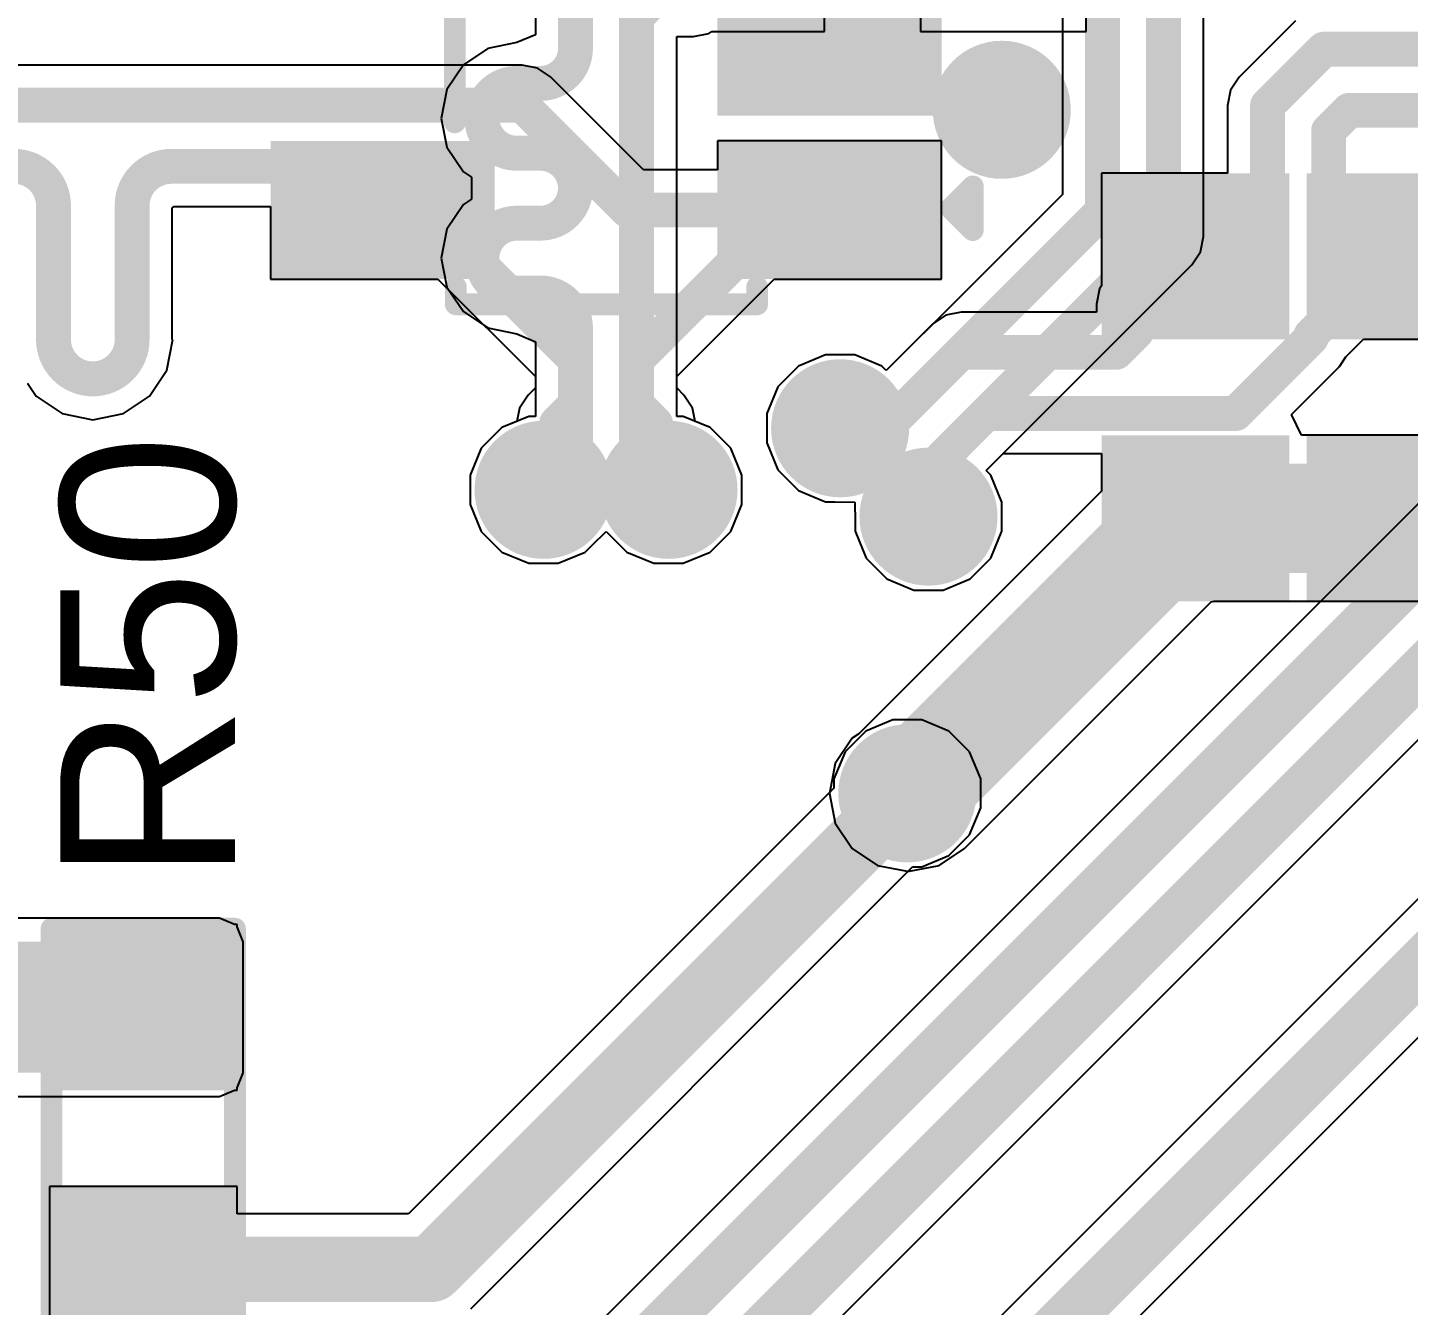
# Model space of a CAD drawing. Header units: millimetres. Extents: x -0.27 to 3.94, y -1.19 to 3.
# Drawn here: x 0.8925 to 1.2088, y 1.0647 to 1.3574 of the extents above; entities that cross this region are included whole.
import ezdxf

# ---------------------------------------------------------------- set-up
doc = ezdxf.new("R2010")
doc.units = ezdxf.units.MM
doc.header["$MEASUREMENT"] = 0
for name, color, linetype in [('BottomLayer', 5, 'Continuous'), ('BottomPaste', 16, 'Continuous'), ('BottomSolder', 6, 'Continuous'), ('TopLayer', 1, 'Continuous'), ('TopOverlay', 2, 'Continuous'), ('TopPaste', 8, 'Continuous'), ('TopSolder', 216, 'Continuous'), ('ViaHoleLayer', 16, 'Continuous')]:
    doc.layers.add(name, color=color, linetype=linetype)
doc.styles.add('Arial', font='', dxfattribs={"height": 0.2})
doc.styles.get('Arial').set_extended_font_data('Arial')

# ---------------------------------------------------------------- blocks, each defined once
blk = doc.blocks.new('SOT_23_5_13')
at = {"layer": 'TopLayer'}
for points in [[(-0.07283465, 0.0492126), (-0.02952755, 0.0492126), (-0.02952755, 0.0255906), (-0.07283465, 0.0255906)], [(0.02952755, 0.0492126), (0.07283465, 0.0492126), (0.07283465, 0.0255906), (0.02952755, 0.0255906)], [(-0.07283465, 0.011811), (-0.02952755, 0.011811), (-0.02952755, -0.011811), (-0.07283465, -0.011811)], [(-0.07283465, -0.0255906), (-0.02952755, -0.0255906), (-0.02952755, -0.0492126), (-0.07283465, -0.0492126)], [(0.02952755, -0.0255906), (0.07283465, -0.0255906), (0.07283465, -0.0492126), (0.02952755, -0.0492126)]]:
    blk.add_hatch(color=1, dxfattribs=at).paths.add_polyline_path(points)
at = {"layer": 'TopPaste'}
for points in [[(-0.07283465, 0.0492126), (-0.02952755, 0.0492126), (-0.02952755, 0.0255906), (-0.07283465, 0.0255906)], [(0.02952755, 0.0492126), (0.07283465, 0.0492126), (0.07283465, 0.0255906), (0.02952755, 0.0255906)], [(-0.07283465, 0.011811), (-0.02952755, 0.011811), (-0.02952755, -0.011811), (-0.07283465, -0.011811)], [(-0.07283465, -0.0255906), (-0.02952755, -0.0255906), (-0.02952755, -0.0492126), (-0.07283465, -0.0492126)], [(0.02952755, -0.0255906), (0.07283465, -0.0255906), (0.07283465, -0.0492126), (0.02952755, -0.0492126)]]:
    blk.add_hatch(color=8, dxfattribs=at).paths.add_polyline_path(points)
at = {"layer": 'TopSolder'}
for points in [[(-0.07683465, 0.0532126), (-0.02552755, 0.0532126), (-0.02552755, 0.0215906), (-0.07683465, 0.0215906)], [(0.02552755, 0.0532126), (0.07683465, 0.0532126), (0.07683465, 0.0215906), (0.02552755, 0.0215906)], [(-0.07683465, 0.015811), (-0.02552755, 0.015811), (-0.02552755, -0.015811), (-0.07683465, -0.015811)], [(-0.07683465, -0.0215906), (-0.02552755, -0.0215906), (-0.02552755, -0.0532126), (-0.07683465, -0.0532126)], [(0.02552755, -0.0215906), (0.07683465, -0.0215906), (0.07683465, -0.0532126), (0.02552755, -0.0532126)]]:
    blk.add_hatch(color=216, dxfattribs=at).paths.add_polyline_path(points)
at = {"layer": 'TopOverlay', "const_width": 0.005}
for points in [[(0.0343936, 0.059), (-0.0346064, 0.059)], [(-0.0346064, 0.059), (-0.0346064, 0.055063)], [(0.0343936, 0.059), (0.0343936, 0.055063)], [(-0.079, 0.037), (-0.084, 0.042)], [(-0.084, 0.042), (-0.084, 0.032)], [(-0.079, 0.037), (-0.084, 0.032)], [(0.0346457, 0.0173228), (0.0346457, -0.0164567)], [(-0.0346064, -0.055063), (-0.0346064, -0.059)], [(0.0343936, -0.055063), (0.0343936, -0.059)], [(0.0343936, -0.059), (-0.0346064, -0.059)]]:
    blk.add_lwpolyline(points, dxfattribs=at)
at = {"layer": 'TopOverlay', "const_width": 0.0025}
for points in [[(-0.0358564, 0.059, 1), (-0.0333564, 0.059, 1)], [(-0.0358564, 0.059, 1), (-0.0333564, 0.059, 1)], [(0.0331436, 0.059, 1), (0.0356436, 0.059, 1)], [(0.0331436, 0.059, 1), (0.0356436, 0.059, 1)], [(-0.0358564, 0.055063, 1), (-0.0333564, 0.055063, 1)], [(0.0331436, 0.055063, 1), (0.0356436, 0.055063, 1)], [(-0.08525, 0.042, 1), (-0.08275, 0.042, 1)], [(-0.08525, 0.042, 1), (-0.08275, 0.042, 1)], [(-0.08025, 0.037, 1), (-0.07775, 0.037, 1)], [(-0.08025, 0.037, 1), (-0.07775, 0.037, 1)], [(-0.08525, 0.032, 1), (-0.08275, 0.032, 1)], [(-0.08525, 0.032, 1), (-0.08275, 0.032, 1)], [(0.0333957, 0.0173228, 1), (0.0358957, 0.0173228, 1)], [(0.0333957, -0.0164567, 1), (0.0358957, -0.0164567, 1)], [(-0.0358564, -0.055063, 1), (-0.0333564, -0.055063, 1)], [(0.0331436, -0.055063, 1), (0.0356436, -0.055063, 1)], [(-0.0358564, -0.059, 1), (-0.0333564, -0.059, 1)], [(-0.0358564, -0.059, 1), (-0.0333564, -0.059, 1)], [(0.0331436, -0.059, 1), (0.0356436, -0.059, 1)], [(0.0331436, -0.059, 1), (0.0356436, -0.059, 1)]]:
    blk.add_lwpolyline(points, format="xyb", close=True, dxfattribs=at)
blk = doc.blocks.new('R___0603_B_48')
at = {"layer": 'BottomLayer'}
for points in [[(-0.045, -0.0175), (-0.045, 0.0175), (-0.015, 0.0175), (-0.015, -0.0175)], [(0.015, -0.0175), (0.015, 0.0175), (0.045, 0.0175), (0.045, -0.0175)]]:
    blk.add_hatch(color=5, dxfattribs=at).paths.add_polyline_path(points)
at = {"layer": 'BottomPaste'}
for points in [[(-0.045, -0.0175), (-0.045, 0.0175), (-0.015, 0.0175), (-0.015, -0.0175)], [(0.015, -0.0175), (0.015, 0.0175), (0.045, 0.0175), (0.045, -0.0175)]]:
    blk.add_hatch(color=16, dxfattribs=at).paths.add_polyline_path(points)
at = {"layer": 'BottomSolder'}
for points in [[(-0.049, -0.0215), (-0.049, 0.0215), (-0.011, 0.0215), (-0.011, -0.0215)], [(0.011, -0.0215), (0.011, 0.0215), (0.049, 0.0215), (0.049, -0.0215)]]:
    blk.add_hatch(color=6, dxfattribs=at).paths.add_polyline_path(points)
blk = doc.blocks.new('R___0603_B_49')
at = {"layer": 'BottomLayer'}
for points in [[(-0.045, -0.0175), (-0.045, 0.0175), (-0.015, 0.0175), (-0.015, -0.0175)], [(0.015, -0.0175), (0.015, 0.0175), (0.045, 0.0175), (0.045, -0.0175)]]:
    blk.add_hatch(color=5, dxfattribs=at).paths.add_polyline_path(points)
at = {"layer": 'BottomPaste'}
for points in [[(-0.045, -0.0175), (-0.045, 0.0175), (-0.015, 0.0175), (-0.015, -0.0175)], [(0.015, -0.0175), (0.015, 0.0175), (0.045, 0.0175), (0.045, -0.0175)]]:
    blk.add_hatch(color=16, dxfattribs=at).paths.add_polyline_path(points)
at = {"layer": 'BottomSolder'}
for points in [[(-0.049, -0.0215), (-0.049, 0.0215), (-0.011, 0.0215), (-0.011, -0.0215)], [(0.011, -0.0215), (0.011, 0.0215), (0.049, 0.0215), (0.049, -0.0215)]]:
    blk.add_hatch(color=6, dxfattribs=at).paths.add_polyline_path(points)
blk = doc.blocks.new('R___0603_57')
at = {"layer": 'TopLayer'}
for points in [[(-0.015, 0.0175), (-0.015, -0.0175), (-0.045, -0.0175), (-0.045, 0.0175)], [(0.045, 0.0175), (0.045, -0.0175), (0.015, -0.0175), (0.015, 0.0175)]]:
    blk.add_hatch(color=1, dxfattribs=at).paths.add_polyline_path(points)
at = {"layer": 'TopPaste'}
for points in [[(-0.015, 0.0175), (-0.015, -0.0175), (-0.045, -0.0175), (-0.045, 0.0175)], [(0.045, 0.0175), (0.045, -0.0175), (0.015, -0.0175), (0.015, 0.0175)]]:
    blk.add_hatch(color=8, dxfattribs=at).paths.add_polyline_path(points)
at = {"layer": 'TopSolder'}
for points in [[(-0.011, 0.0215), (-0.011, -0.0215), (-0.049, -0.0215), (-0.049, 0.0215)], [(0.049, 0.0215), (0.049, -0.0215), (0.011, -0.0215), (0.011, 0.0215)]]:
    blk.add_hatch(color=216, dxfattribs=at).paths.add_polyline_path(points)
at = {"layer": 'TopOverlay', "const_width": 0.005}
for points in [[(0.048, 0.021), (-0.048, 0.021)], [(-0.048, -0.021), (-0.048, 0.021)], [(0.048, -0.021), (0.048, 0.021)], [(0.048, -0.021), (-0.048, -0.021)]]:
    blk.add_lwpolyline(points, dxfattribs=at)
at = {"layer": 'TopOverlay', "const_width": 0.0025}
for points in [[(-0.04925, 0.021, 1), (-0.04675, 0.021, 1)], [(-0.04925, 0.021, 1), (-0.04675, 0.021, 1)], [(0.04675, 0.021, 1), (0.04925, 0.021, 1)], [(0.04675, 0.021, 1), (0.04925, 0.021, 1)], [(-0.04925, -0.021, 1), (-0.04675, -0.021, 1)], [(-0.04925, -0.021, 1), (-0.04675, -0.021, 1)], [(0.04675, -0.021, 1), (0.04925, -0.021, 1)], [(0.04675, -0.021, 1), (0.04925, -0.021, 1)]]:
    blk.add_lwpolyline(points, format="xyb", close=True, dxfattribs=at)
blk = doc.blocks.new('VMMC0571J150MV_185')
at = {"layer": 'TopLayer'}
for points in [[(-0.15748035, -0.01968505), (-0.15748035, 0.01968505), (-0.02755905, 0.01968505), (-0.02755905, -0.01968505)], [(0.02755905, -0.01968505), (0.02755905, 0.01968505), (0.15748035, 0.01968505), (0.15748035, -0.01968505)]]:
    blk.add_hatch(color=1, dxfattribs=at).paths.add_polyline_path(points)
at = {"layer": 'TopPaste'}
for points in [[(-0.15748035, -0.01968505), (-0.15748035, 0.01968505), (-0.02755905, 0.01968505), (-0.02755905, -0.01968505)], [(0.02755905, -0.01968505), (0.02755905, 0.01968505), (0.15748035, 0.01968505), (0.15748035, -0.01968505)]]:
    blk.add_hatch(color=8, dxfattribs=at).paths.add_polyline_path(points)
at = {"layer": 'TopSolder'}
for points in [[(-0.16148035, -0.02368505), (-0.16148035, 0.02368505), (-0.02355905, 0.02368505), (-0.02355905, -0.02368505)], [(0.02355905, -0.02368505), (0.02355905, 0.02368505), (0.16148035, 0.02368505), (0.16148035, -0.02368505)]]:
    blk.add_hatch(color=216, dxfattribs=at).paths.add_polyline_path(points)
at = {"layer": 'TopOverlay', "const_width": 0.005}
for points in [[(-0.095, 0.132), (-0.13, 0.097)], [(-0.095, 0.132), (0.131, 0.132)], [(0.131, 0.132), (0.131, 0.053)], [(-0.13, 0.097), (-0.13, 0.064)], [(-0.1400078, 0.0529291), (-0.1400078, 0.0411181)], [(-0.1400078, 0.0529291), (-0.1400078, 0.0293071)], [(-0.1518188, 0.0411181), (-0.1281968, 0.0411181)], [(0.131, -0.053), (0.131, -0.132)], [(-0.13, -0.064), (-0.13, -0.097)], [(-0.13, -0.097), (-0.095, -0.132)], [(-0.095, -0.132), (0.131, -0.132)]]:
    blk.add_lwpolyline(points, dxfattribs=at)
at = {"layer": 'TopOverlay', "const_width": 0.0025}
for points in [[(-0.09625, 0.132, 1), (-0.09375, 0.132, 1)], [(-0.09625, 0.132, 1), (-0.09375, 0.132, 1)], [(0.12975, 0.132, 1), (0.13225, 0.132, 1)], [(0.12975, 0.132, 1), (0.13225, 0.132, 1)], [(-0.13125, 0.097, 1), (-0.12875, 0.097, 1)], [(-0.13125, 0.097, 1), (-0.12875, 0.097, 1)], [(-0.13125, 0.064, 1), (-0.12875, 0.064, 1)], [(-0.1412578, 0.0529291, 1), (-0.1387578, 0.0529291, 1)], [(-0.1412578, 0.0529291, 1), (-0.1387578, 0.0529291, 1)], [(0.12975, 0.053, 1), (0.13225, 0.053, 1)], [(-0.1530688, 0.0411181, 1), (-0.1505688, 0.0411181, 1)], [(-0.1412578, 0.0411181, 1), (-0.1387578, 0.0411181, 1)], [(-0.1294468, 0.0411181, 1), (-0.1269468, 0.0411181, 1)], [(-0.1412578, 0.0293071, 1), (-0.1387578, 0.0293071, 1)], [(0.12975, -0.053, 1), (0.13225, -0.053, 1)], [(-0.13125, -0.064, 1), (-0.12875, -0.064, 1)], [(-0.13125, -0.097, 1), (-0.12875, -0.097, 1)], [(-0.13125, -0.097, 1), (-0.12875, -0.097, 1)], [(-0.09625, -0.132, 1), (-0.09375, -0.132, 1)], [(-0.09625, -0.132, 1), (-0.09375, -0.132, 1)], [(0.12975, -0.132, 1), (0.13225, -0.132, 1)], [(0.12975, -0.132, 1), (0.13225, -0.132, 1)]]:
    blk.add_lwpolyline(points, format="xyb", close=True, dxfattribs=at)

msp = doc.modelspace()

# ---------------------------------------------------------------- hatches: boundary and pattern name
at = {"layer": 'BottomLayer'}
h = msp.add_hatch(color=5, dxfattribs=at)
edge = h.paths.add_edge_path()
edge.add_arc((1.1156377, 1.3385434), 0.011811, 0, 360)
h = msp.add_hatch(color=5, dxfattribs=at)
edge = h.paths.add_edge_path()
edge.add_arc((1.078611, 1.265611), 0.011811, 0, 360)
h = msp.add_hatch(color=5, dxfattribs=at)
edge = h.paths.add_edge_path()
edge.add_arc((1.0106895, 1.2515162), 0.011811, 0, 360)
h = msp.add_hatch(color=5, dxfattribs=at)
edge = h.paths.add_edge_path()
edge.add_arc((1.0393115, 1.2515162), 0.011811, 0, 360)
h = msp.add_hatch(color=5, dxfattribs=at)
edge = h.paths.add_edge_path()
edge.add_arc((1.0988498, 1.2453722), 0.011811, 0, 360)
h = msp.add_hatch(color=5, dxfattribs=at)
edge = h.paths.add_edge_path()
edge.add_arc((1.094, 1.182), 0.011811, 0, 360)
at = {"layer": 'BottomSolder'}
h = msp.add_hatch(color=6, dxfattribs=at)
edge = h.paths.add_edge_path()
edge.add_arc((1.1156377, 1.3385434), 0.015811, 0, 360)
h = msp.add_hatch(color=6, dxfattribs=at)
edge = h.paths.add_edge_path()
edge.add_arc((1.078611, 1.265611), 0.015811, 0, 360)
h = msp.add_hatch(color=6, dxfattribs=at)
edge = h.paths.add_edge_path()
edge.add_arc((1.0106895, 1.2515162), 0.015811, 0, 360)
h = msp.add_hatch(color=6, dxfattribs=at)
edge = h.paths.add_edge_path()
edge.add_arc((1.0393115, 1.2515162), 0.015811, 0, 360)
h = msp.add_hatch(color=6, dxfattribs=at)
edge = h.paths.add_edge_path()
edge.add_arc((1.0988498, 1.2453722), 0.015811, 0, 360)
h = msp.add_hatch(color=6, dxfattribs=at)
edge = h.paths.add_edge_path()
edge.add_arc((1.094, 1.182), 0.015811, 0, 360)
at = {"layer": 'TopLayer'}
h = msp.add_hatch(color=1, dxfattribs=at)
edge = h.paths.add_edge_path()
edge.add_arc((1.1156377, 1.3385434), 0.011811, 0, 360)
h = msp.add_hatch(color=1, dxfattribs=at)
edge = h.paths.add_edge_path()
edge.add_arc((1.078611, 1.265611), 0.011811, 0, 360)
h = msp.add_hatch(color=1, dxfattribs=at)
edge = h.paths.add_edge_path()
edge.add_arc((1.0106895, 1.2515162), 0.011811, 0, 360)
h = msp.add_hatch(color=1, dxfattribs=at)
edge = h.paths.add_edge_path()
edge.add_arc((1.0393115, 1.2515162), 0.011811, 0, 360)
h = msp.add_hatch(color=1, dxfattribs=at)
edge = h.paths.add_edge_path()
edge.add_arc((1.0988498, 1.2453722), 0.011811, 0, 360)
h = msp.add_hatch(color=1, dxfattribs=at)
edge = h.paths.add_edge_path()
edge.add_arc((1.094, 1.182), 0.011811, 0, 360)
msp.add_hatch(color=1, dxfattribs=at).paths.add_polyline_path([(0.8515005, 1.1180002), (0.9365005, 1.1180002), (0.9365005, 1.1480002), (0.8515005, 1.1480002)])
at = {"layer": 'TopSolder'}
h = msp.add_hatch(color=216, dxfattribs=at)
edge = h.paths.add_edge_path()
edge.add_arc((1.1156377, 1.3385434), 0.015811, 0, 360)
h = msp.add_hatch(color=216, dxfattribs=at)
edge = h.paths.add_edge_path()
edge.add_arc((1.078611, 1.265611), 0.015811, 0, 360)
h = msp.add_hatch(color=216, dxfattribs=at)
edge = h.paths.add_edge_path()
edge.add_arc((1.0106895, 1.2515162), 0.015811, 0, 360)
h = msp.add_hatch(color=216, dxfattribs=at)
edge = h.paths.add_edge_path()
edge.add_arc((1.0393115, 1.2515162), 0.015811, 0, 360)
h = msp.add_hatch(color=216, dxfattribs=at)
edge = h.paths.add_edge_path()
edge.add_arc((1.0988498, 1.2453722), 0.015811, 0, 360)
h = msp.add_hatch(color=216, dxfattribs=at)
edge = h.paths.add_edge_path()
edge.add_arc((1.094, 1.182), 0.015811, 0, 360)
at = {"layer": 'ViaHoleLayer'}
h = msp.add_hatch(color=16, dxfattribs=at)
edge = h.paths.add_edge_path()
edge.add_arc((1.1156377, 1.3385434), 0.0059055, 0, 360)
h = msp.add_hatch(color=16, dxfattribs=at)
edge = h.paths.add_edge_path()
edge.add_arc((1.078611, 1.265611), 0.0059055, 0, 360)
h = msp.add_hatch(color=16, dxfattribs=at)
edge = h.paths.add_edge_path()
edge.add_arc((1.0106895, 1.2515162), 0.0059055, 0, 360)
h = msp.add_hatch(color=16, dxfattribs=at)
edge = h.paths.add_edge_path()
edge.add_arc((1.0393115, 1.2515162), 0.0059055, 0, 360)
h = msp.add_hatch(color=16, dxfattribs=at)
edge = h.paths.add_edge_path()
edge.add_arc((1.0988498, 1.2453722), 0.0059055, 0, 360)
h = msp.add_hatch(color=16, dxfattribs=at)
edge = h.paths.add_edge_path()
edge.add_arc((1.094, 1.182), 0.0059055, 0, 360)

# ---------------------------------------------------------------- linework, layer by layer
at = {"layer": 'BottomLayer'}
for p, q in [((1.0750005, 1.3565002), (1.0750005, 1.3995)), ((1.0970005, 1.3995), (1.0970005, 1.3565002)), ((1.0088242, 1.3852281), (1.0088242, 1.3557336)), ((1.1350005, 1.3565002), (1.1350005, 1.3683141)), ((1.1828993, 1.3589032), (1.1700119, 1.3460158)), ((1.0045755, 1.3539195), (0.9979425, 1.3526001)), ((1.0088242, 1.3557336), (1.0045755, 1.3539196)), ((1.0045755, 1.3539196), (1.0045755, 1.3539195)), ((1.0411768, 1.2683272), (1.0411768, 1.3553239)), ((1.0411768, 1.3553239), (1.0450005, 1.3553239)), ((1.0450005, 1.3553239), (1.0485121, 1.3560224)), ((1.0485121, 1.3560224), (1.0492272, 1.3565002)), ((1.0492272, 1.3565002), (1.0750005, 1.3565002)), ((1.0970005, 1.3565002), (1.1350005, 1.3565002)), ((0.9979425, 1.3526001), (0.9923193, 1.3488428)), ((0.9923193, 1.3488428), (0.988562, 1.3432196)), ((1.1700119, 1.3460158), (1.1680227, 1.3430388)), ((0.988562, 1.3432196), (0.9872426, 1.3365865)), ((1.1680227, 1.3430388), (1.1673242, 1.3395272)), ((1.1673242, 1.3395272), (1.1673242, 1.3240002)), ((0.9872426, 1.3365865), (0.988562, 1.3299534)), ((0.988562, 1.3299534), (0.9923193, 1.3243302)), ((0.9923193, 1.3243302), (0.9941806, 1.3230865)), ((0.9941806, 1.3230865), (0.9941806, 1.3180865)), ((1.1673242, 1.3240002), (1.1385005, 1.3240002)), ((1.1385005, 1.3240002), (1.1385005, 1.2982269)), ((0.9923193, 1.3168428), (0.988562, 1.3112196)), ((0.9941806, 1.3180865), (0.9923193, 1.3168428)), ((0.988562, 1.3112196), (0.9872426, 1.3045865)), ((0.9872426, 1.3045865), (0.988562, 1.2979534)), ((0.988562, 1.2979534), (0.9923193, 1.2923302)), ((1.1380227, 1.2975118), (1.1373242, 1.2940002)), ((1.1385005, 1.2982269), (1.1380227, 1.2975118)), ((1.1373242, 1.2940002), (1.1373242, 1.2921765)), ((0.9923193, 1.2923302), (0.9979425, 1.2885729)), ((1.1028279, 1.291478), (1.0998509, 1.2894888)), ((1.1063395, 1.2921765), (1.1028279, 1.291478)), ((1.1373242, 1.2921765), (1.1063395, 1.2921765)), ((0.9979425, 1.2885729), (1.0045755, 1.2872535)), ((1.0045755, 1.2872535), (1.0045755, 1.2872534)), ((1.0045755, 1.2872534), (1.0088242, 1.2854394)), ((1.0998509, 1.2894888), (1.0891791, 1.278817)), ((1.0088242, 1.2854394), (1.0088242, 1.2683272)), ((1.1944551, 1.2819776), (1.1984777, 1.2860002)), ((1.1984777, 1.2860002), (1.2285005, 1.2860002)), ((1.0752671, 1.282422), (1.0690884, 1.2798626)), ((1.0819549, 1.282422), (1.0752671, 1.282422)), ((1.0881336, 1.2798626), (1.0819549, 1.282422)), ((1.1929891, 1.2797836), (1.1944551, 1.2819776)), ((1.0690884, 1.2798626), (1.0643594, 1.2751336)), ((1.0891791, 1.278817), (1.0881336, 1.2798626)), ((1.1819776, 1.2687721), (1.1929891, 1.2797836)), ((1.0643594, 1.2751336), (1.0618, 1.2689549)), ((1.0073456, 1.2683272), (1.0011669, 1.2657678)), ((1.0088242, 1.2683272), (1.0073456, 1.2683272)), ((1.0426554, 1.2683272), (1.0411768, 1.2683272)), ((1.0488341, 1.2657678), (1.0426554, 1.2683272)), ((1.0618, 1.2689549), (1.0618, 1.2622671)), ((1.1842768, 1.2640003), (1.1819776, 1.2687721)), ((1.0011669, 1.2657678), (0.9964379, 1.2610388)), ((1.0535631, 1.2610388), (1.0488341, 1.2657678)), ((1.0618, 1.2622671), (1.0643594, 1.2560884)), ((1.1855006, 1.2640003), (1.1842768, 1.2640003)), ((1.1855006, 1.2640002), (1.1855006, 1.2640003)), ((1.2285005, 1.2640002), (1.1855006, 1.2640002)), ((0.9964379, 1.2610388), (0.9938785, 1.2548601)), ((1.0561225, 1.2548601), (1.0535631, 1.2610388)), ((1.1120558, 1.2559404), (1.1159393, 1.2598239)), ((1.1159393, 1.2598239), (1.1385005, 1.2598239)), ((1.1385005, 1.2598239), (1.1385005, 1.2512338)), ((1.0643594, 1.2560884), (1.0690884, 1.2513594)), ((1.1131014, 1.2548948), (1.1120558, 1.2559404)), ((0.9938785, 1.2548601), (0.9938785, 1.2481723)), ((1.0561225, 1.2481723), (1.0561225, 1.2548601)), ((1.1156608, 1.2487161), (1.1131014, 1.2548948)), ((1.0690884, 1.2513594), (1.0752671, 1.2488)), ((1.1385005, 1.2512338), (1.0828909, 1.1956242)), ((0.9938785, 1.2481723), (0.9964379, 1.2419936)), ((1.0535631, 1.2419936), (1.0561225, 1.2481723)), ((1.0752671, 1.2488), (1.0774194, 1.2488)), ((1.0774194, 1.2488), (1.0819563, 1.2487175)), ((1.0819563, 1.2487175), (1.0820388, 1.2441806)), ((1.1156608, 1.2420283), (1.1156608, 1.2487161)), ((1.0820388, 1.2441806), (1.0820388, 1.2420283)), ((0.9964379, 1.2419936), (1.0011669, 1.2372646)), ((1.0217341, 1.2387866), (1.0250005, 1.2419362)), ((1.0250005, 1.2419362), (1.0282669, 1.2387866)), ((1.0488341, 1.2372646), (1.0535631, 1.2419936)), ((1.0820388, 1.2420283), (1.0845982, 1.2358496)), ((1.1131014, 1.2358496), (1.1156608, 1.2420283)), ((1.0011669, 1.2372646), (1.0073456, 1.2347052)), ((1.0140334, 1.2347052), (1.0202121, 1.2372646)), ((1.0202121, 1.2372646), (1.0217341, 1.2387866)), ((1.0282669, 1.2387866), (1.0297889, 1.2372646)), ((1.0297889, 1.2372646), (1.0359676, 1.2347052)), ((1.0426554, 1.2347052), (1.0488341, 1.2372646)), ((1.0073456, 1.2347052), (1.0140334, 1.2347052)), ((1.0359676, 1.2347052), (1.0426554, 1.2347052)), ((1.0845982, 1.2358496), (1.0893272, 1.2311206)), ((1.1083724, 1.2311206), (1.1131014, 1.2358496)), ((1.0893272, 1.2311206), (1.0955059, 1.2285612)), ((1.1021937, 1.2285612), (1.1083724, 1.2311206)), ((1.0955059, 1.2285612), (1.1021937, 1.2285612)), ((1.1071171, 1.1693832), (1.1636057, 1.2258718)), ((1.1636057, 1.2258718), (1.1642513, 1.2260002)), ((1.1642513, 1.2260002), (1.1815003, 1.2260002)), ((1.1815003, 1.2260002), (1.1815003, 1.226)), ((1.1815003, 1.226), (1.1855007, 1.226)), ((1.1855007, 1.226), (1.1855007, 1.2260002)), ((1.1855007, 1.2260002), (1.2285005, 1.2260002)), ((1.0828909, 1.1956242), (1.0813832, 1.1946168)), ((1.0813832, 1.1946168), (1.0775154, 1.1888281)), ((1.0775154, 1.1888281), (1.0761572, 1.182)), ((1.0761572, 1.182), (1.0775154, 1.1751719)), ((1.0775154, 1.1751719), (1.0813832, 1.1693832)), ((1.0813832, 1.1693832), (1.0871719, 1.1655154)), ((1.1013285, 1.1655154), (1.1071171, 1.1693832)), ((1.0871719, 1.1655154), (1.094, 1.1641572)), ((1.094, 1.1641572), (1.0945003, 1.1641572)), ((1.0945003, 1.1641572), (1.1013285, 1.1655154))]:
    msp.add_line(p, q, dxfattribs=at)
for points, const_width in [([(1.0180005, 1.3525865), (1.0180005, 1.384)], 0.008), ([(1.0320005, 1.3598139), (1.0364949, 1.3643083)], 0.008), ([(1.0320005, 1.2713879), (1.0320005, 1.3598139)], 0.008), ([(1.1765005, 1.3395272), (1.1893879, 1.3524146)], 0.008), ([(1.1893879, 1.3524146), (1.2265125, 1.3524146)], 0.008), ([(1.0045756, 1.3445865), (1.0100005, 1.3445865)], 0.008), ([(1.1765005, 1.3190002), (1.1765005, 1.3395272)], 0.008), ([(1.1905005, 1.3337283), (1.1951868, 1.3384146)], 0.008), ([(1.1951868, 1.3384146), (1.2207136, 1.3384146)], 0.008), ([(1.1905005, 1.3190002), (1.1905005, 1.3337283)], 0.008), ([(1.0045756, 1.3285865), (1.0100005, 1.3285865)], 0.008), ([(1.1625005, 1.3050002), (1.1765005, 1.3190002)], 0.008), ([(1.1905005, 1.3190002), (1.2045005, 1.3050002)], 0.008), ([(1.0045756, 1.3125865), (1.0100005, 1.3125865)], 0.008), ([(1.1465005, 1.2940002), (1.1575005, 1.3050002)], 0.008), ([(1.1575005, 1.3050002), (1.1625005, 1.3050002)], 0.008), ([(1.1865005, 1.2870002), (1.2045005, 1.3050002)], 0.008), ([(1.2045005, 1.3050002), (1.2070005, 1.3050002)], 0.008), ([(1.0045756, 1.2965865), (1.0100005, 1.2965865)], 0.008), ([(1.1465005, 1.2876865), (1.1465005, 1.2940002)], 0.008), ([(1.0180005, 1.284586), (1.0180005, 1.2885865)], 0.008), ([(1.1418142, 1.2830002), (1.1465005, 1.2876865)], 0.008), ([(1.1865005, 1.2862723), (1.1865005, 1.2870002)], 0.008), ([(1.0180005, 1.2630545), (1.0180005, 1.284586)], 0.008), ([(1.1692284, 1.2690002), (1.1865005, 1.2862723)], 0.008), ([(1.0919394, 1.2686001), (1.1063395, 1.2830002)], 0.008), ([(1.1063395, 1.2830002), (1.1418142, 1.2830002)], 0.008), ([(1.0320005, 1.2630545), (1.0320005, 1.2713879)], 0.008), ([(1.078611, 1.265611), (1.0816001, 1.2686001)], 0.008), ([(1.0816001, 1.2686001), (1.0919394, 1.2686001)], 0.008), ([(1.1018389, 1.2587007), (1.1121384, 1.2690002)], 0.008), ([(1.1121384, 1.2690002), (1.1692284, 1.2690002)], 0.008), ([(1.0106895, 1.2557435), (1.0180005, 1.2630545)], 0.008), ([(1.0320005, 1.2515163), (1.0320005, 1.2630545)], 0.008), ([(1.0320005, 1.2630545), (1.0393115, 1.2557435)], 0.008), ([(1.1018389, 1.2483613), (1.1018389, 1.2587007)], 0.008), ([(1.0106895, 1.2515162), (1.0106895, 1.2557435)], 0.008), ([(1.0393115, 1.2515162), (1.0393115, 1.2557435)], 0.008), ([(1.1575005, 1.2425002), (1.1600005, 1.2450002)], 0.025), ([(1.1650005, 1.2450002), (1.2070005, 1.2450002)], 0.025), ([(1.2070005, 1.2450002), (1.3841426, 1.2450002)], 0.025), ([(1.0945003, 1.182), (1.1550005, 1.2425002)], 0.025), ([(1.0988498, 1.2453722), (1.1018389, 1.2483613)], 0.008), ([(1.1550005, 1.2425002), (1.1575005, 1.2425002)], 0.025), ([(1.094, 1.182), (1.0945003, 1.182)], 0.025)]:
    msp.add_lwpolyline(points, dxfattribs=dict(at, const_width=const_width))
for points, const_width in [([(1.0300005, 1.3598139, 1), (1.0340005, 1.3598139, 1)], 0.004), ([(1.0300005, 1.3598139, 1), (1.0340005, 1.3598139, 1)], 0.004), ([(1.0160005, 1.3525865, 1), (1.0200005, 1.3525865, 1)], 0.004), ([(1.0160005, 1.3525865, 1), (1.0200005, 1.3525865, 1)], 0.004), ([(1.1873879, 1.3524146, 1), (1.1913879, 1.3524146, 1)], 0.004), ([(1.1873879, 1.3524146, 1), (1.1913879, 1.3524146, 1)], 0.004), ([(1.0025756, 1.3445865, 1), (1.0065756, 1.3445865, 1)], 0.004), ([(1.0025756, 1.3445865, 1), (1.0065756, 1.3445865, 1)], 0.004), ([(1.0080005, 1.3445865, 1), (1.0120005, 1.3445865, 1)], 0.004), ([(1.0080005, 1.3445865, 1), (1.0120005, 1.3445865, 1)], 0.004), ([(1.1745005, 1.3395272, 1), (1.1785005, 1.3395272, 1)], 0.004), ([(1.1745005, 1.3395272, 1), (1.1785005, 1.3395272, 1)], 0.004), ([(1.1931868, 1.3384146, 1), (1.1971868, 1.3384146, 1)], 0.004), ([(1.1931868, 1.3384146, 1), (1.1971868, 1.3384146, 1)], 0.004), ([(1.1885005, 1.3337283, 1), (1.1925005, 1.3337283, 1)], 0.004), ([(1.1885005, 1.3337283, 1), (1.1925005, 1.3337283, 1)], 0.004), ([(1.0025756, 1.3285865, 1), (1.0065756, 1.3285865, 1)], 0.004), ([(1.0025756, 1.3285865, 1), (1.0065756, 1.3285865, 1)], 0.004), ([(1.0080005, 1.3285865, 1), (1.0120005, 1.3285865, 1)], 0.004), ([(1.0080005, 1.3285865, 1), (1.0120005, 1.3285865, 1)], 0.004), ([(1.1745005, 1.3190002, 1), (1.1785005, 1.3190002, 1)], 0.004), ([(1.1745005, 1.3190002, 1), (1.1785005, 1.3190002, 1)], 0.004), ([(1.1885005, 1.3190002, 1), (1.1925005, 1.3190002, 1)], 0.004), ([(1.1885005, 1.3190002, 1), (1.1925005, 1.3190002, 1)], 0.004), ([(1.0025756, 1.3125865, 1), (1.0065756, 1.3125865, 1)], 0.004), ([(1.0025756, 1.3125865, 1), (1.0065756, 1.3125865, 1)], 0.004), ([(1.0080005, 1.3125865, 1), (1.0120005, 1.3125865, 1)], 0.004), ([(1.0080005, 1.3125865, 1), (1.0120005, 1.3125865, 1)], 0.004), ([(1.1555005, 1.3050002, 1), (1.1595005, 1.3050002, 1)], 0.004), ([(1.1555005, 1.3050002, 1), (1.1595005, 1.3050002, 1)], 0.004), ([(1.1605005, 1.3050002, 1), (1.1645005, 1.3050002, 1)], 0.004), ([(1.1605005, 1.3050002, 1), (1.1645005, 1.3050002, 1)], 0.004), ([(1.2025005, 1.3050002, 1), (1.2065005, 1.3050002, 1)], 0.004), ([(1.2025005, 1.3050002, 1), (1.2065005, 1.3050002, 1)], 0.004), ([(1.2025005, 1.3050002, 1), (1.2065005, 1.3050002, 1)], 0.004), ([(1.2050005, 1.3050002, 1), (1.2090005, 1.3050002, 1)], 0.004), ([(1.0025756, 1.2965865, 1), (1.0065756, 1.2965865, 1)], 0.004), ([(1.0025756, 1.2965865, 1), (1.0065756, 1.2965865, 1)], 0.004), ([(1.0080005, 1.2965865, 1), (1.0120005, 1.2965865, 1)], 0.004), ([(1.0080005, 1.2965865, 1), (1.0120005, 1.2965865, 1)], 0.004), ([(1.1445005, 1.2940002, 1), (1.1485005, 1.2940002, 1)], 0.004), ([(1.1445005, 1.2940002, 1), (1.1485005, 1.2940002, 1)], 0.004), ([(1.0160005, 1.2885865, 1), (1.0200005, 1.2885865, 1)], 0.004), ([(1.0160005, 1.2885865, 1), (1.0200005, 1.2885865, 1)], 0.004), ([(1.1445005, 1.2876865, 1), (1.1485005, 1.2876865, 1)], 0.004), ([(1.1445005, 1.2876865, 1), (1.1485005, 1.2876865, 1)], 0.004), ([(1.1845005, 1.2870002, 1), (1.1885005, 1.2870002, 1)], 0.004), ([(1.1845005, 1.2870002, 1), (1.1885005, 1.2870002, 1)], 0.004), ([(1.0160005, 1.284586, 1), (1.0200005, 1.284586, 1)], 0.004), ([(1.0160005, 1.284586, 1), (1.0200005, 1.284586, 1)], 0.004), ([(1.1845005, 1.2862723, 1), (1.1885005, 1.2862723, 1)], 0.004), ([(1.1845005, 1.2862723, 1), (1.1885005, 1.2862723, 1)], 0.004), ([(1.1043395, 1.2830002, 1), (1.1083395, 1.2830002, 1)], 0.004), ([(1.1043395, 1.2830002, 1), (1.1083395, 1.2830002, 1)], 0.004), ([(1.1398142, 1.2830002, 1), (1.1438142, 1.2830002, 1)], 0.004), ([(1.1398142, 1.2830002, 1), (1.1438142, 1.2830002, 1)], 0.004), ([(1.0300005, 1.2713879, 1), (1.0340005, 1.2713879, 1)], 0.004), ([(1.0300005, 1.2713879, 1), (1.0340005, 1.2713879, 1)], 0.004), ([(1.0796001, 1.2686001, 1), (1.0836001, 1.2686001, 1)], 0.004), ([(1.0796001, 1.2686001, 1), (1.0836001, 1.2686001, 1)], 0.004), ([(1.0899394, 1.2686001, 1), (1.0939394, 1.2686001, 1)], 0.004), ([(1.0899394, 1.2686001, 1), (1.0939394, 1.2686001, 1)], 0.004), ([(1.1101384, 1.2690002, 1), (1.1141384, 1.2690002, 1)], 0.004), ([(1.1101384, 1.2690002, 1), (1.1141384, 1.2690002, 1)], 0.004), ([(1.1672284, 1.2690002, 1), (1.1712284, 1.2690002, 1)], 0.004), ([(1.1672284, 1.2690002, 1), (1.1712284, 1.2690002, 1)], 0.004), ([(1.076611, 1.265611, 1), (1.080611, 1.265611, 1)], 0.004), ([(1.0160005, 1.2630545, 1), (1.0200005, 1.2630545, 1)], 0.004), ([(1.0160005, 1.2630545, 1), (1.0200005, 1.2630545, 1)], 0.004), ([(1.0300005, 1.2630545, 1), (1.0340005, 1.2630545, 1)], 0.004), ([(1.0300005, 1.2630545, 1), (1.0340005, 1.2630545, 1)], 0.004), ([(1.0300005, 1.2630545, 1), (1.0340005, 1.2630545, 1)], 0.004), ([(1.0998389, 1.2587007, 1), (1.1038389, 1.2587007, 1)], 0.004), ([(1.0998389, 1.2587007, 1), (1.1038389, 1.2587007, 1)], 0.004), ([(1.0086895, 1.2557435, 1), (1.0126895, 1.2557435, 1)], 0.004), ([(1.0086895, 1.2557435, 1), (1.0126895, 1.2557435, 1)], 0.004), ([(1.0373115, 1.2557435, 1), (1.0413115, 1.2557435, 1)], 0.004), ([(1.0373115, 1.2557435, 1), (1.0413115, 1.2557435, 1)], 0.004), ([(1.0086895, 1.2515162, 1), (1.0126895, 1.2515162, 1)], 0.004), ([(1.0300005, 1.2515163, 1), (1.0340005, 1.2515163, 1)], 0.004), ([(1.0373115, 1.2515162, 1), (1.0413115, 1.2515162, 1)], 0.004), ([(1.1537505, 1.2450002, 1), (1.1662505, 1.2450002, 1)], 0.0125), ([(1.1587505, 1.2450002, 1), (1.1712505, 1.2450002, 1)], 0.0125), ([(1.2007505, 1.2450002, 1), (1.2132505, 1.2450002, 1)], 0.0125), ([(1.2007505, 1.2450002, 1), (1.2132505, 1.2450002, 1)], 0.0125), ([(1.0998389, 1.2483613, 1), (1.1038389, 1.2483613, 1)], 0.004), ([(1.0998389, 1.2483613, 1), (1.1038389, 1.2483613, 1)], 0.004), ([(1.1487505, 1.2425002, 1), (1.1612505, 1.2425002, 1)], 0.0125), ([(1.1487505, 1.2425002, 1), (1.1612505, 1.2425002, 1)], 0.0125), ([(1.1512505, 1.2425002, 1), (1.1637505, 1.2425002, 1)], 0.0125), ([(1.1512505, 1.2425002, 1), (1.1637505, 1.2425002, 1)], 0.0125), ([(1.0968498, 1.2453722, 1), (1.1008498, 1.2453722, 1)], 0.004), ([(1.08775, 1.182, 1), (1.10025, 1.182, 1)], 0.0125), ([(1.0882503, 1.182, 1), (1.1007503, 1.182, 1)], 0.0125), ([(1.0882503, 1.182, 1), (1.1007503, 1.182, 1)], 0.0125)]:
    msp.add_lwpolyline(points, format="xyb", close=True, dxfattribs=dict(at, const_width=const_width))
at = {"layer": 'BottomLayer', "const_width": 0.008}
for points in [[(1.0180005, 1.3525865, -0.4142135623730951), (1.0100005, 1.3445865)], [(1.0045756, 1.3285865, -0.9999999999999999), (1.0045756, 1.3445865)], [(1.0100005, 1.3285865, -0.9999999999999999), (1.0100005, 1.3125865)], [(1.0045756, 1.2965865, -0.9999999999999999), (1.0045756, 1.3125865)], [(1.0100005, 1.2965865, -0.4142135623730951), (1.0180005, 1.2885865)]]:
    msp.add_lwpolyline(points, format="xyb", dxfattribs=at)
at = {"layer": 'TopLayer'}
for p, q in [((1.1618627, 1.3095481), (1.1618627, 1.4061126)), ((1.1295101, 1.3965129), (1.1295101, 1.3191479)), ((1.0058193, 1.3487671), (0.8142108, 1.3487671)), ((1.0093309, 1.3480686), (1.0058193, 1.3487671)), ((1.0123079, 1.3460794), (1.0093309, 1.3480686)), ((1.0336124, 1.3247749), (1.0123079, 1.3460794)), ((1.1018351, 1.3314096), (1.0505281, 1.3314096)), ((1.0505281, 1.3314096), (1.0505281, 1.3247749)), ((1.1018351, 1.2997876), (1.1018351, 1.3314096)), ((1.0505281, 1.3247749), (1.0336124, 1.3247749)), ((1.1295101, 1.3191479), (1.1059463, 1.2955841)), ((0.9256277, 1.3161226), (0.9258341, 1.3162081)), ((0.9256277, 1.2859126), (0.9256277, 1.3161226)), ((0.9258341, 1.3162081), (0.9259196, 1.3164145)), ((0.9259196, 1.3164145), (0.9481659, 1.3164145)), ((0.9481659, 1.3164145), (0.9481659, 1.2997876)), ((1.1611642, 1.3060365), (1.1618627, 1.3095481)), ((1.1247222, 1.2686067), (1.159175, 1.3030595)), ((1.159175, 1.3030595), (1.1611642, 1.3060365)), ((0.9481659, 1.2997876), (0.9864958, 1.2997876)), ((0.9864958, 1.2997876), (1.0088242, 1.2774592)), ((1.0411768, 1.2774592), (1.0635052, 1.2997876)), ((1.0635052, 1.2997876), (1.1018351, 1.2997876)), ((1.105946, 1.2955839), (1.0891791, 1.278817)), ((1.1059463, 1.2955841), (1.105946, 1.2955839)), ((0.924407, 1.2788894), (0.925804, 1.2859126)), ((0.925804, 1.2859126), (0.9256277, 1.2859126)), ((1.0752671, 1.282422), (1.0690884, 1.2798626)), ((1.0819549, 1.282422), (1.0752671, 1.282422)), ((1.0881336, 1.2798626), (1.0819549, 1.282422)), ((0.9204286, 1.2729354), (0.924407, 1.2788894)), ((1.0690884, 1.2798626), (1.0643594, 1.2751336)), ((1.0891791, 1.278817), (1.0881336, 1.2798626)), ((0.8924582, 1.2759526), (0.8944742, 1.2729354)), ((1.0088242, 1.2748554), (1.00719, 1.2732212)), ((1.0088242, 1.2774592), (1.0088242, 1.2748554)), ((1.0411768, 1.2748554), (1.0411768, 1.2774592)), ((1.042811, 1.2732212), (1.0411768, 1.2748554)), ((1.0643594, 1.2751336), (1.0618, 1.2689549)), ((0.8944742, 1.2729354), (0.9004282, 1.268957)), ((0.9144746, 1.268957), (0.9204286, 1.2729354)), ((1.00719, 1.2732212), (1.0052008, 1.2702442)), ((1.0448002, 1.2702442), (1.042811, 1.2732212)), ((0.9004282, 1.268957), (0.9074514, 1.26756)), ((0.9074514, 1.26756), (0.9144746, 1.268957)), ((1.0052008, 1.2702442), (1.0045927, 1.2671868)), ((1.0454083, 1.2671868), (1.0448002, 1.2702442)), ((1.0618, 1.2689549), (1.0618, 1.2622671)), ((1.1120558, 1.2559404), (1.1247219, 1.2686065)), ((1.1247219, 1.2686065), (1.1247222, 1.2686067)), ((1.0011669, 1.2657678), (0.9964379, 1.2610388)), ((1.0045927, 1.2671868), (1.0011669, 1.2657678)), ((1.0488341, 1.2657678), (1.0454083, 1.2671868)), ((1.0535631, 1.2610388), (1.0488341, 1.2657678)), ((1.2252943, 1.2626563), (0.8766742, 0.9140362)), ((1.0618, 1.2622671), (1.0643594, 1.2560884)), ((0.9964379, 1.2610388), (0.9938785, 1.2548601)), ((1.0561225, 1.2548601), (1.0535631, 1.2610388)), ((1.0643594, 1.2560884), (1.0690884, 1.2513594)), ((1.1131014, 1.2548948), (1.1120558, 1.2559404)), ((0.9938785, 1.2548601), (0.9938785, 1.2481723)), ((1.0561225, 1.2481723), (1.0561225, 1.2548601)), ((1.1156608, 1.2487161), (1.1131014, 1.2548948)), ((1.0690884, 1.2513594), (1.0752671, 1.2488)), ((0.9938785, 1.2481723), (0.9964379, 1.2419936)), ((1.0535631, 1.2419936), (1.0561225, 1.2481723)), ((1.0752671, 1.2488), (1.0774194, 1.2488)), ((1.0774194, 1.2488), (1.0819563, 1.2487175)), ((1.0819563, 1.2487175), (1.0820388, 1.2441806)), ((1.1156608, 1.2420283), (1.1156608, 1.2487161)), ((0.91095, 0.8942535), (1.2595701, 1.2428736)), ((1.0820388, 1.2441806), (1.0820388, 1.2420283)), ((0.9964379, 1.2419936), (1.0011669, 1.2372646)), ((1.0217341, 1.2387866), (1.0250005, 1.2419362)), ((1.0250005, 1.2419362), (1.0282669, 1.2387866)), ((1.0488341, 1.2372646), (1.0535631, 1.2419936)), ((1.0820388, 1.2420283), (1.0845982, 1.2358496)), ((1.1131014, 1.2358496), (1.1156608, 1.2420283)), ((1.0011669, 1.2372646), (1.0073456, 1.2347052)), ((1.0140334, 1.2347052), (1.0202121, 1.2372646)), ((1.0202121, 1.2372646), (1.0217341, 1.2387866)), ((1.0282669, 1.2387866), (1.0297889, 1.2372646)), ((1.0297889, 1.2372646), (1.0359676, 1.2347052)), ((1.0426554, 1.2347052), (1.0488341, 1.2372646)), ((1.0073456, 1.2347052), (1.0140334, 1.2347052)), ((1.0359676, 1.2347052), (1.0426554, 1.2347052)), ((1.0845982, 1.2358496), (1.0893272, 1.2311206)), ((1.1083724, 1.2311206), (1.1131014, 1.2358496)), ((1.0893272, 1.2311206), (1.0955059, 1.2285612)), ((1.1021937, 1.2285612), (1.1083724, 1.2311206)), ((1.0955059, 1.2285612), (1.1021937, 1.2285612)), ((1.2657845, 1.2126456), (0.9245077, 0.8713689)), ((0.9436538, 0.8587926), (1.2849303, 1.2000692)), ((1.0906561, 1.198811), (1.0844774, 1.1962516)), ((1.0973439, 1.198811), (1.0906561, 1.198811)), ((1.1035226, 1.1962516), (1.0973439, 1.198811)), ((1.0844774, 1.1962516), (1.0797484, 1.1915226)), ((1.1082516, 1.1915226), (1.1035226, 1.1962516)), ((1.0797484, 1.1915226), (1.077189, 1.1853439)), ((1.110811, 1.1853439), (1.1082516, 1.1915226)), ((1.077189, 1.183213), (0.9797211, 1.0857451)), ((1.077189, 1.1853439), (1.077189, 1.183213)), ((1.110811, 1.1786561), (1.110811, 1.1853439)), ((1.1082516, 1.1724774), (1.110811, 1.1786561)), ((1.1035226, 1.1677484), (1.1082516, 1.1724774)), ((1.0973439, 1.165189), (1.1035226, 1.1677484)), ((0.9940122, 1.0639882), (1.095213, 1.165189)), ((1.095213, 1.165189), (1.0973439, 1.165189)), ((0.9365005, 1.1534122), (0.8605077, 1.1534122)), ((0.9399095, 1.1520002), (0.9365005, 1.1534122)), ((0.9405005, 1.1520002), (0.9399095, 1.1520002)), ((0.9405005, 1.1514092), (0.9405005, 1.1520002)), ((0.9419125, 1.1480002), (0.9405005, 1.1514092)), ((0.9419125, 1.1180002), (0.9419125, 1.1480002)), ((0.9405005, 1.1145912), (0.9419125, 1.1180002)), ((0.9365005, 1.1125882), (0.9399095, 1.1140002)), ((0.9399095, 1.1140002), (0.9405005, 1.1140002)), ((0.9405005, 1.1140002), (0.9405005, 1.1145912)), ((0.8515005, 1.1125882), (0.9365005, 1.1125882)), ((0.9405005, 1.0920002), (0.8975005, 1.0920002)), ((0.8975005, 1.0920002), (0.8975005, 1.0540002)), ((0.9405005, 1.0857451), (0.9405005, 1.0920002)), ((0.9797211, 1.0857451), (0.9405005, 1.0857451))]:
    msp.add_line(p, q, dxfattribs=at)
for points, const_width in [([(1.1526864, 1.3095481), (1.1526864, 1.4061126)], 0.008), ([(1.1386864, 1.315347), (1.1386864, 1.4003138)], 0.008), ([(0.8866196, 1.3395908), (1.0058193, 1.3395908)], 0.008), ([(1.0058193, 1.3395908), (1.0298115, 1.3155986)], 0.008), ([(0.9254514, 1.3255908), (0.9509795, 1.3255908)], 0.008), ([(0.9509795, 1.3255908), (0.9539846, 1.3255908)], 0.008), ([(0.9539846, 1.3255908), (0.9639768, 1.3155986)], 0.008), ([(0.8984514, 1.2859126), (0.8984514, 1.3165908)], 0.008), ([(0.9164514, 1.2859126), (0.9164514, 1.3165908)], 0.008), ([(0.9639768, 1.3155986), (0.9738194, 1.3155986)], 0.008), ([(0.9738194, 1.3155986), (0.983662, 1.3155986)], 0.008), ([(0.983662, 1.3155986), (1.0180005, 1.2812601)], 0.008), ([(1.0298115, 1.3155986), (1.066339, 1.3155986)], 0.008), ([(1.0320005, 1.2812601), (1.066339, 1.3155986)], 0.008), ([(1.066339, 1.3155986), (1.0761816, 1.3155986)], 0.008), ([(1.1124347, 1.2890953), (1.1386864, 1.315347)], 0.008), ([(1.1182336, 1.2750953), (1.1526864, 1.3095481)], 0.008), ([(1.0919394, 1.2686001), (1.1124346, 1.2890953)], 0.008), ([(1.1124346, 1.2890953), (1.1124347, 1.2890953)], 0.008), ([(1.0180005, 1.2710545), (1.0180005, 1.2812601)], 0.008), ([(1.0320005, 1.2710545), (1.0320005, 1.2812601)], 0.008), ([(1.1018389, 1.2587007), (1.1182335, 1.2750953)], 0.008), ([(1.1182335, 1.2750953), (1.1182336, 1.2750953)], 0.008), ([(1.0136786, 1.2667326), (1.0180005, 1.2710545)], 0.008), ([(1.0320005, 1.2710545), (1.0363224, 1.2667326)], 0.008), ([(1.078611, 1.265611), (1.0816001, 1.2686001)], 0.008), ([(1.0816001, 1.2686001), (1.0919394, 1.2686001)], 0.008), ([(1.0136786, 1.2545053), (1.0136786, 1.2667326)], 0.008), ([(1.0363224, 1.2545053), (1.0363224, 1.2667326)], 0.008), ([(0.8842443, 0.9064661), (1.236, 1.2582218)], 0.011), ([(1.1018389, 1.2483613), (1.1018389, 1.2587007)], 0.008), ([(0.9002443, 0.898688), (1.252, 1.2504437)], 0.011), ([(1.0106895, 1.2515162), (1.0136786, 1.2545053)], 0.008), ([(1.0363224, 1.2545053), (1.0393115, 1.2515162)], 0.008), ([(1.0988498, 1.2453722), (1.1018389, 1.2483613)], 0.008), ([(0.9324383, 0.8634383), (1.277, 1.208)], 0.012), ([(0.9850002, 1.0730002), (1.094, 1.182)], 0.015), ([(0.9190005, 1.0730002), (0.9850002, 1.0730002)], 0.015)]:
    msp.add_lwpolyline(points, dxfattribs=dict(at, const_width=const_width))
for points, const_width in [([(1.0038193, 1.3395908, 1), (1.0078193, 1.3395908, 1)], 0.004), ([(1.0038193, 1.3395908, 1), (1.0078193, 1.3395908, 1)], 0.004), ([(0.9234514, 1.3255908, 1), (0.9274514, 1.3255908, 1)], 0.004), ([(0.9234514, 1.3255908, 1), (0.9274514, 1.3255908, 1)], 0.004), ([(0.9489795, 1.3255908, 1), (0.9529795, 1.3255908, 1)], 0.004), ([(0.9489795, 1.3255908, 1), (0.9529795, 1.3255908, 1)], 0.004), ([(0.9519846, 1.3255908, 1), (0.9559846, 1.3255908, 1)], 0.004), ([(0.9519846, 1.3255908, 1), (0.9559846, 1.3255908, 1)], 0.004), ([(0.8964514, 1.3165908, 1), (0.9004514, 1.3165908, 1)], 0.004), ([(0.8964514, 1.3165908, 1), (0.9004514, 1.3165908, 1)], 0.004), ([(0.9144514, 1.3165908, 1), (0.9184514, 1.3165908, 1)], 0.004), ([(0.9144514, 1.3165908, 1), (0.9184514, 1.3165908, 1)], 0.004), ([(0.9619768, 1.3155986, 1), (0.9659768, 1.3155986, 1)], 0.004), ([(0.9619768, 1.3155986, 1), (0.9659768, 1.3155986, 1)], 0.004), ([(0.9718194, 1.3155986, 1), (0.9758194, 1.3155986, 1)], 0.004), ([(0.9718194, 1.3155986, 1), (0.9758194, 1.3155986, 1)], 0.004), ([(0.981662, 1.3155986, 1), (0.985662, 1.3155986, 1)], 0.004), ([(0.981662, 1.3155986, 1), (0.985662, 1.3155986, 1)], 0.004), ([(1.0278115, 1.3155986, 1), (1.0318115, 1.3155986, 1)], 0.004), ([(1.0278115, 1.3155986, 1), (1.0318115, 1.3155986, 1)], 0.004), ([(1.064339, 1.3155986, 1), (1.068339, 1.3155986, 1)], 0.004), ([(1.064339, 1.3155986, 1), (1.068339, 1.3155986, 1)], 0.004), ([(1.064339, 1.3155986, 1), (1.068339, 1.3155986, 1)], 0.004), ([(1.0741816, 1.3155986, 1), (1.0781816, 1.3155986, 1)], 0.004), ([(1.1366864, 1.315347, 1), (1.1406864, 1.315347, 1)], 0.004), ([(1.1366864, 1.315347, 1), (1.1406864, 1.315347, 1)], 0.004), ([(1.1506864, 1.3095481, 1), (1.1546864, 1.3095481, 1)], 0.004), ([(1.1506864, 1.3095481, 1), (1.1546864, 1.3095481, 1)], 0.004), ([(1.1104346, 1.2890953, 1), (1.1144346, 1.2890953, 1)], 0.004), ([(1.1104346, 1.2890953, 1), (1.1144346, 1.2890953, 1)], 0.004), ([(1.1104347, 1.2890953, 1), (1.1144347, 1.2890953, 1)], 0.004), ([(1.1104347, 1.2890953, 1), (1.1144347, 1.2890953, 1)], 0.004), ([(0.8964514, 1.2859126, 1), (0.9004514, 1.2859126, 1)], 0.004), ([(0.8964514, 1.2859126, 1), (0.9004514, 1.2859126, 1)], 0.004), ([(0.9144514, 1.2859126, 1), (0.9184514, 1.2859126, 1)], 0.004), ([(0.9144514, 1.2859126, 1), (0.9184514, 1.2859126, 1)], 0.004), ([(1.0160005, 1.2812601, 1), (1.0200005, 1.2812601, 1)], 0.004), ([(1.0160005, 1.2812601, 1), (1.0200005, 1.2812601, 1)], 0.004), ([(1.0300005, 1.2812601, 1), (1.0340005, 1.2812601, 1)], 0.004), ([(1.0300005, 1.2812601, 1), (1.0340005, 1.2812601, 1)], 0.004), ([(1.1162335, 1.2750953, 1), (1.1202335, 1.2750953, 1)], 0.004), ([(1.1162335, 1.2750953, 1), (1.1202335, 1.2750953, 1)], 0.004), ([(1.1162336, 1.2750953, 1), (1.1202336, 1.2750953, 1)], 0.004), ([(1.1162336, 1.2750953, 1), (1.1202336, 1.2750953, 1)], 0.004), ([(1.0160005, 1.2710545, 1), (1.0200005, 1.2710545, 1)], 0.004), ([(1.0160005, 1.2710545, 1), (1.0200005, 1.2710545, 1)], 0.004), ([(1.0300005, 1.2710545, 1), (1.0340005, 1.2710545, 1)], 0.004), ([(1.0300005, 1.2710545, 1), (1.0340005, 1.2710545, 1)], 0.004), ([(1.0796001, 1.2686001, 1), (1.0836001, 1.2686001, 1)], 0.004), ([(1.0796001, 1.2686001, 1), (1.0836001, 1.2686001, 1)], 0.004), ([(1.0899394, 1.2686001, 1), (1.0939394, 1.2686001, 1)], 0.004), ([(1.0899394, 1.2686001, 1), (1.0939394, 1.2686001, 1)], 0.004), ([(1.0116786, 1.2667326, 1), (1.0156786, 1.2667326, 1)], 0.004), ([(1.0116786, 1.2667326, 1), (1.0156786, 1.2667326, 1)], 0.004), ([(1.0343224, 1.2667326, 1), (1.0383224, 1.2667326, 1)], 0.004), ([(1.0343224, 1.2667326, 1), (1.0383224, 1.2667326, 1)], 0.004), ([(1.076611, 1.265611, 1), (1.080611, 1.265611, 1)], 0.004), ([(1.0998389, 1.2587007, 1), (1.1038389, 1.2587007, 1)], 0.004), ([(1.0998389, 1.2587007, 1), (1.1038389, 1.2587007, 1)], 0.004), ([(1.0086895, 1.2515162, 1), (1.0126895, 1.2515162, 1)], 0.004), ([(1.0116786, 1.2545053, 1), (1.0156786, 1.2545053, 1)], 0.004), ([(1.0116786, 1.2545053, 1), (1.0156786, 1.2545053, 1)], 0.004), ([(1.0343224, 1.2545053, 1), (1.0383224, 1.2545053, 1)], 0.004), ([(1.0343224, 1.2545053, 1), (1.0383224, 1.2545053, 1)], 0.004), ([(1.0373115, 1.2515162, 1), (1.0413115, 1.2515162, 1)], 0.004), ([(1.0998389, 1.2483613, 1), (1.1038389, 1.2483613, 1)], 0.004), ([(1.0998389, 1.2483613, 1), (1.1038389, 1.2483613, 1)], 0.004), ([(1.0968498, 1.2453722, 1), (1.1008498, 1.2453722, 1)], 0.004), ([(1.09025, 1.182, 1), (1.09775, 1.182, 1)], 0.0075), ([(0.9152505, 1.0730002, 1), (0.9227505, 1.0730002, 1)], 0.0075), ([(0.9812502, 1.0730002, 1), (0.9887502, 1.0730002, 1)], 0.0075), ([(0.9812502, 1.0730002, 1), (0.9887502, 1.0730002, 1)], 0.0075)]:
    msp.add_lwpolyline(points, format="xyb", close=True, dxfattribs=dict(at, const_width=const_width))
at = {"layer": 'TopLayer', "const_width": 0.008}
for points in [[(0.8804514, 1.3165908, -0.9999999999999999), (0.8984514, 1.3165908)], [(0.9164514, 1.3165908, -0.4142135623730951), (0.9254514, 1.3255908)], [(0.9164514, 1.2859126, -0.9999999999999999), (0.8984514, 1.2859126)]]:
    msp.add_lwpolyline(points, format="xyb", dxfattribs=at)

# ---------------------------------------------------------------- block references
for name, p, rotation in [('SOT_23_5_13', (1.0250005, 1.3530002), 180), ('R___0603_B_49', (1.1600005, 1.2750002), 270), ('R___0603_B_48', (1.2070005, 1.2750002), 270), ('R___0603_57', (0.9190005, 1.1030002), 270), ('VMMC0571J150MV_185', (1.3036225, 0.92), 90)]:
    msp.add_blockref(name, p, dxfattribs=dict(rotation=rotation))

# ---------------------------------------------------------------- texts
at = {"layer": 'TopOverlay', "style": 'Arial'}
msp.add_text('R50', height=0.04, rotation=90, dxfattribs=at).set_placement((0.9399939, 1.1616842))

doc.saveas('drawing.dxf')
